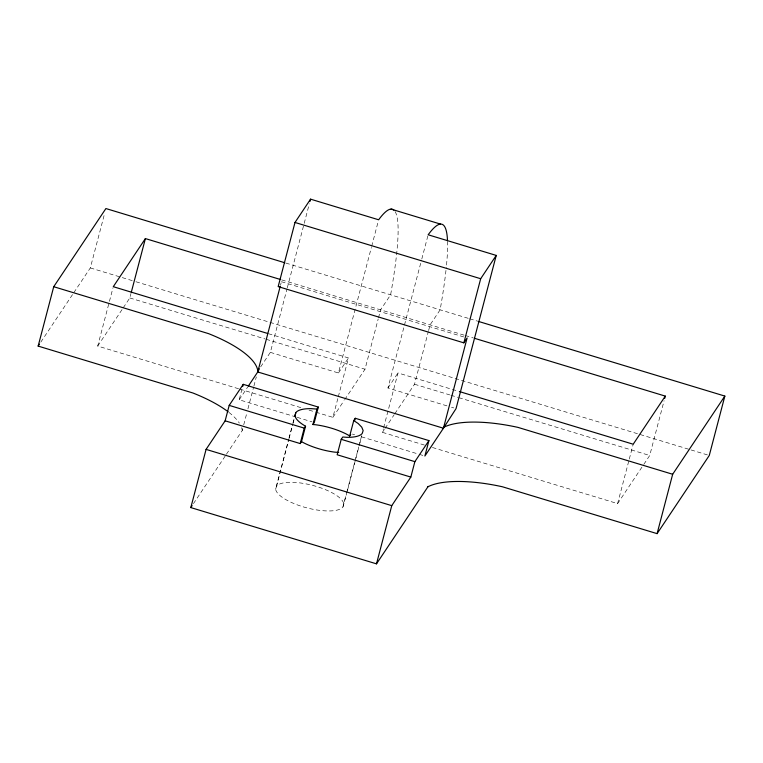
<?xml version="1.0" encoding="UTF-8"?>
<svg xmlns="http://www.w3.org/2000/svg" width="763" height="763" viewBox="0 0 763 763"><rect width="100%" height="100%" fill="white"/><g stroke="black" fill="none" stroke-linecap="round" stroke-linejoin="round"><path stroke-width="0.57" stroke-dasharray="3.81 2.86" d="M73.82 292.668L90.33 267.927L104.712 213.115M238.59 388.758L97.702 346.068L112.981 287.832M123.253 307.775L129.805 297.961L131.007 293.393M296.063 417.008L239.191 399.774L241.795 389.855M226.411 454.243L242.233 430.532L243.435 425.964M243.731 424.829L246.726 413.412M247.927 408.854L253.612 387.175M253.917 386.03L256.311 376.903M280.536 285.133L281.137 282.844M260.65 366.898L270.36 352.363L286.983 289.005M287.279 287.851L303.903 224.503M304.208 223.349L309.339 203.769M347.155 491.582L342.892 507.118A35.127 11.607 14.7 0 1 306.135 507.681A35.127 11.607 14.7 0 1 275.653 489.016L288.633 439.545M288.929 438.391L292.553 424.59M292.858 423.436L294.06 418.83M276.464 486.536L288.834 439.364M289.139 438.22L292.754 424.409M293.059 423.265L294.27 418.658M270.36 352.363L338.438 372.983L371.381 247.431M371.686 246.277L378.334 220.936M315.853 412.173L332.897 417.332L337.99 397.924M338.295 396.779L348.481 357.952L268.938 333.851M344.695 399.659L365.01 369.225L378.19 318.982M378.486 317.837L380.584 309.845L390.618 294.814A325.229 34.745 -73.1 0 0 394.957 211.351M343.026 506.708L346.345 494.052M346.65 492.898L354.795 461.834M355.1 460.69L358.724 446.88M359.02 445.735L361.738 435.377M347.461 490.428L355.606 459.364M355.911 458.21L359.526 444.409M359.831 443.255L361.643 436.35M446.965 405.868L387.957 387.995L421.5 260.135M421.805 258.981L428.148 234.785M424.457 445.077L382.416 432.335L383.312 428.911M383.608 427.766L397.99 372.954L458.21 391.2M394.862 413.68L414.519 384.228L428.301 331.695M428.606 330.56L430.103 324.847L440.137 309.816A325.229 34.745 -73.1 0 0 446.298 267.26M432.411 447.48L617.61 503.599L628.998 460.203M629.294 459.068L633.195 444.219M643.829 464.333L649.723 455.492L664.106 400.68M275.653 489.016L276.597 486.126A35.127 11.607 14.7 0 1 313.355 485.573A35.127 11.607 14.7 0 1 343.836 504.238M40.792 342.139L73.153 293.65M97.702 346.068L122.605 308.757M239.191 399.774L247.698 387.041M193.449 503.628L225.753 455.225M338.438 372.983L348.481 357.952M332.897 417.332L344.037 400.642M387.957 387.995L397.99 372.954M382.416 432.335L384.38 429.388M385.038 428.405L394.213 414.662M617.61 503.599L643.171 465.306M285.848 263.063L468.606 318.438M469.75 318.781L477.714 321.204M281.738 279.897L464.19 335.176M465.325 335.52L473.279 337.933M281.433 281.709L463.704 336.931M90.33 267.927L134.784 281.394M135.919 281.738L689.895 449.588M691.03 449.932L708.131 455.12M129.805 297.961L265.019 338.925M266.153 339.277L365.01 369.225M414.519 384.228L449.75 394.9M450.885 395.244L457.705 397.313M458.84 397.657L649.723 455.492M451.505 407.242L453.775 407.928M239.725 389.101L302.224 408.043M309.034 410.103L314.718 411.829M297.198 417.351L311.991 421.834M352.353 434.061L354.623 434.748M361.414 436.808L418.076 453.975M419.211 454.319L423.742 455.692M228.938 412.411A87.812 29.023 14.7 0 1 239.334 423.084M241.613 427.652A87.812 29.023 14.7 0 1 242.233 430.532M447.528 241.289A325.229 34.745 -73.1 0 1 446.412 266.134"/><path stroke-width="1.14" d="M228.089 411.753A87.812 29.023 14.7 0 0 192.886 392.983L38.15 346.097L53.725 286.716L105.904 208.547L284.704 262.72M131.303 292.248L145.39 238.581L280.603 279.544M428.177 486.412L376.493 563.847L190.817 507.586L206.077 449.388L225.142 420.823L229.196 405.382L243.244 384.333L318.314 407.08L314.261 422.521L312.916 424.533L315.367 424.724A35.127 11.607 14.7 0 1 348.519 435.225L349.692 436.007L350.713 434.481M242.663 386.545L243.244 384.333M393.813 210.035A325.229 34.745 -73.1 0 0 378.639 219.782L310.551 199.153L294.995 222.462L278.171 286.592L463.856 342.854L467.118 337.961L443.437 428.224L424.877 456.036L428.93 440.594L355.272 418.277L353.746 420.566L349.692 436.007M257.503 372.334L259.363 368.834M248.347 386.059L257.751 371.962L280.24 286.268M309.95 201.461L310.551 199.153M294.871 416.36L295.777 412.907M225.142 420.823L300.212 443.57L304.265 428.129L305.553 426.202A35.127 11.607 14.7 0 1 294.966 415.377L295.91 412.497A35.127 11.607 14.7 0 1 311.275 408.663L316.969 409.102L318.314 407.08M300.212 443.57L301.499 441.643L305.553 426.202M312.916 424.533L316.969 409.102M353.746 420.566L358.162 423.503L361.767 427.194L363.15 430.599L362.206 433.489A35.127 11.607 14.7 0 1 346.841 437.323L342.768 437.008L341.223 439.326L337.17 454.767L410.828 477.085L414.881 461.644L428.93 440.594M354.69 420.489L355.272 418.277M376.493 563.847L391.762 505.65L410.828 477.085M463.856 342.854L480.68 278.724L496.236 255.414L428.148 234.785A325.229 34.745 -73.1 0 1 447.471 240.068M443.189 428.596L456.045 408.615L496.236 255.414M664.697 398.391L665.298 396.111L474.414 338.276M427.919 486.794A87.812 29.023 14.7 0 1 502.359 486.756L657.096 533.642L672.67 474.262L724.85 396.083L478.859 321.547M724.85 396.083L709.275 455.463L657.096 533.642M38.15 346.097L39.476 344.123M145.39 238.581L113.277 286.688L267.803 333.507M190.817 507.586L192.133 505.602M665.298 396.111L633.195 444.219L459.345 391.543M338.724 452.449L334.652 452.135A35.127 11.607 14.7 0 1 301.499 441.643M391.009 209.091L440.518 224.093M294.995 222.462L480.68 278.724M53.725 286.716L208.461 333.603A87.812 29.023 14.7 0 1 257.818 371.152M672.67 474.262L517.934 427.375A87.812 29.023 14.7 0 0 443.503 427.414M257.751 371.962L443.437 428.224M229.196 405.382L304.265 428.129M341.223 439.326L414.881 461.644M206.077 449.388L391.762 505.65"/></g></svg>
